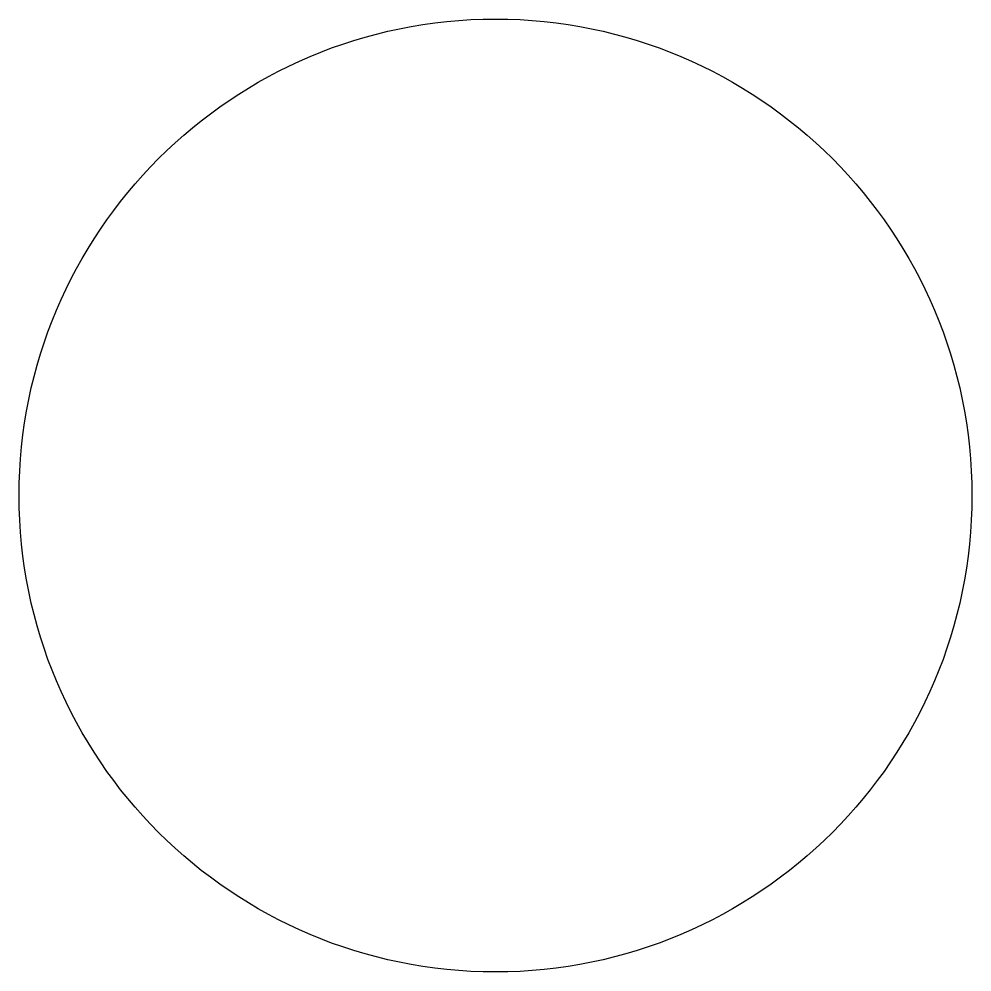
# Model space of a CAD drawing. Extents: x -5.5 to 5.5, y -5.5 to 5.5.
import ezdxf

# ---------------------------------------------------------------- set-up
doc = ezdxf.new("R2010")
doc.units = 0
doc.layers.add('LAYER_1', color=7, linetype='CONTINUOUS')

msp = doc.modelspace()

# ---------------------------------------------------------------- linework, layer by layer
at = {"layer": 'LAYER_1', "color": 250}
msp.add_open_spline([(-5.5, 0), (-5.5, -3.038), (-3.038, -5.5), (0, -5.5), (3.037, -5.5), (5.5, -3.038), (5.5, 0), (5.5, 3.037), (3.037, 5.5), (0, 5.5), (-3.038, 5.5), (-5.5, 3.037), (-5.5, 0)], degree=3, knots=[0, 0, 0, 0, 1, 1, 1, 2, 2, 2, 3, 3, 3, 4, 4, 4, 4], dxfattribs=at)

doc.saveas('drawing.dxf')
